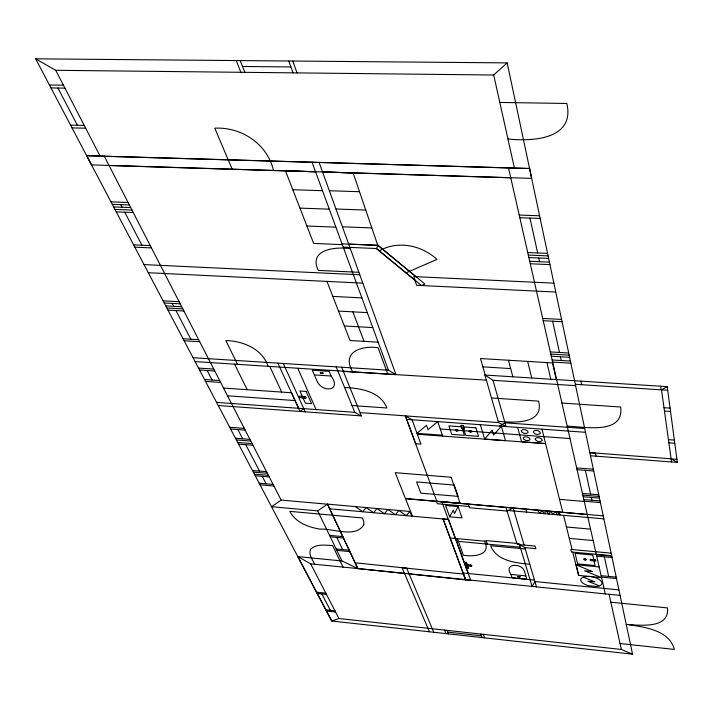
<?xml version="1.0" encoding="UTF-8"?>
<svg xmlns="http://www.w3.org/2000/svg" width="713" height="713" viewBox="0 0 713 713"><rect width="100%" height="100%" fill="white"/><g stroke="black" fill="none" stroke-linecap="round" stroke-linejoin="round"><path stroke-width="1.07" d="M458.103 506.595L454.502 513.556L453.272 510.107L449.662 516.809L462.051 517.914L458.103 506.595L445.589 505.499L449.662 516.809M484.697 439.101L492.166 430.162L493.61 435.064L501.373 426.222L505.499 440.661L484.671 439.101L480.295 424.69M632.547 654.169L621.38 649.463L338.951 618.51L331.732 621.023L35.65 58.831L55.721 70.302L493.69 75.008L507.175 62.887L632.547 654.169L331.732 621.023L297.793 556.595L341.955 560.971L357.846 568.582L620.087 595.417M303.791 408.674L300.021 411.454L277.883 363.131M281.154 500.08L271.573 506.711L317.668 510.873L327.436 504.198L281.154 500.08L104.25 156.156L86.665 155.684L91.478 164.881L531.666 178.375L529.607 168.509L86.665 155.684M499.563 426.071L504.964 422.8L584.705 428.531M465.455 565.364C474.332 567.566 471.854 563.93 465.268 564.856M590.48 455.75L677.35 462.398L667.216 386.642L661.512 389.842L671.539 461.953M468.227 504.144L469.448 507.745L507.059 511.034L513.128 508.048L524.1 545.053M379.236 250.842C397.872 240.219 421.641 245.201 436.962 259.425L406.018 272.829M304.032 396.375L303.319 397.319L305.957 397.952L306.029 397.212L304.531 396.41M589.143 576.416L586.148 576.505A10.633 4.875 11.1 0 0 580.712 579.999L580.952 580.97A10.65 4.884 11.1 0 0 588.377 585.685L596.558 586.496M471.133 566.407L471.953 565.694L470.589 564.874L471.035 566.389M35.65 58.831L507.175 62.887M242.5 66.487L290.886 66.951M49.429 84.99L63.421 85.177M50.98 87.931L64.945 88.127M499.804 102.431L566.844 103.474C575.133 139.525 532.37 141.557 507.959 139.008M70.569 125.114L84.232 125.408M72.031 127.903L85.676 128.197M104.33 156.299L514.438 168.09L493.69 75.008M529.572 168.5L508.521 167.938L605.275 593.929M315.538 171.708L285.458 170.844L313.684 243.436L342.32 244.63M322.615 171.985L353.095 172.858L377.765 245.317L348.737 244.104M109.071 165.523L315.565 171.797M322.552 172.002L510.749 177.769M329.406 190.745L359.521 191.717M292.802 189.738L322.508 190.692M519.224 215.059L539.598 215.781M336.028 209.007L365.769 210.059M299.95 208.116L329.29 209.159M110.987 201.859L128.073 202.465M519.822 217.723L540.16 218.445M112.306 204.346L129.356 204.961M113.661 206.939L130.693 207.554M114.971 209.408L131.967 210.041M116.264 211.877L133.242 212.51M342.463 226.787L371.847 227.919M306.911 226.012L335.894 227.135M342.035 243.864L377.952 245.352L424.921 284.041L421.445 285.503L376.428 248.525L343.238 247.126M527.736 252.554L547.566 253.382M528.306 255.067L548.101 255.905M350.341 248.703C336.224 246.493 308.15 249.024 318.23 270.405L358.897 272.304M528.877 257.571L548.636 258.418M529.714 261.27L549.42 262.126M133.634 244.844L150.238 245.566M530.276 263.748L549.946 264.612M134.864 247.179L151.45 247.91M553.885 283.159L413.798 276.582L416.597 285.298L555.766 292.045M144.035 264.594L359.78 274.755M148.322 272.722L362.819 283.141M332.811 296.412L361.892 297.9M542.7 318.426L561.577 319.433M543.217 320.698L562.058 321.706M163.134 300.85L179.123 301.706M338.532 311.073L367.293 312.624M164.266 302.989L180.229 303.854M165.781 305.868L181.708 306.733M166.895 307.989L182.804 308.863M168.01 310.11L183.892 310.984M344.343 325.975L372.792 327.579M550.311 351.928L568.698 353.015M378.157 342.178L350.012 340.52L326.955 281.394M550.793 354.076L569.152 355.163M551.283 356.215L569.607 357.311M552.129 359.958L570.4 361.063M183.089 338.737L198.651 339.682M343.363 371.411L486.382 380.145M552.611 362.079L570.855 363.184M184.15 340.752L199.693 341.696M482.879 366.847L510.668 368.585M484.911 375.02L493.013 380.314L506.016 426.534L498.565 422.586L484.911 375.02L667.216 386.642M193.08 357.703L388.442 370.207L395.956 374.592L319.076 162.404M575.329 384.298L667.698 390.243M493.013 380.314L575.614 385.653M195.139 361.598L395.956 374.592M626.246 624.428C639.588 625.158 669.587 629.303 667.52 607.931L610.818 602.164M314.344 374.922L331.09 376.018C342.088 390.893 322.98 393.193 317.232 381.589L312.321 370.225L329.121 371.313L331.09 376.018M198.553 368.086L213.775 369.093M199.56 370.002L214.765 371.01M663.999 407.711L670.086 408.121M344.62 387.551C360.368 388.05 380.359 391.473 386.901 407.996L351.999 405.528M491.498 397.961L538.609 401.152C544.545 424.734 512.674 422.773 498.182 421.267M561.915 403.032L620.684 407.016C624.214 435.5 583.002 426.419 567.183 426.214M204.569 379.503L219.657 380.528M664.463 411.044L670.541 411.463M205.558 381.384L220.629 382.409M223.534 388.059L291.555 392.765L298.649 408.264M227.509 395.795L295.129 400.563M360.083 412.613L498.565 422.586M216.627 402.399L354.798 412.346L361.42 415.911L341.652 367.213M417.363 434.279L545.57 443.566L562.771 512.353M218.276 405.528L361.42 415.911M406.66 419.378L585.507 432.301M668.438 439.654L674.364 440.09M668.883 442.809L674.792 443.245M440.206 428.976L569.981 438.557M442.372 435.224L417.016 433.317L426.517 425.331L428.058 429.707L437.729 421.579L442.702 436.178M589.811 452.612L671.102 458.798L677.35 462.398M589.838 452.728L595.498 453.156L596.13 456.177M671.12 458.914L676.94 459.35M229.729 427.274L244.274 428.388M230.638 429.003L245.165 430.117M235.513 438.245L249.933 439.377M236.404 439.948L250.807 441.08M576.657 467.924L593.341 469.234M237.723 442.443L252.09 443.584M577.049 469.671L593.706 470.99M238.614 444.128L252.963 445.269M582.441 493.423L598.751 494.777M582.824 495.098L599.107 496.453M583.198 496.756L599.464 498.12M252.491 470.473L266.537 471.658M583.84 499.563L600.061 500.936M253.329 472.077L267.357 473.263M584.214 501.221L600.408 502.585M559.518 499.358L584.25 501.453M254.425 474.163L268.436 475.348M255.263 475.749L269.256 476.944M259.202 483.218L273.097 484.421M260.022 484.787L273.908 485.99M603.225 515.864L405.51 498.708L412.444 516.23M469.02 506.48L437.354 503.717L436.499 501.391M603.858 518.868L506.863 510.392L505.963 507.424M436.819 501.257L587.209 514.474M410.581 511.506L327.392 504.1L357.846 568.582L404.521 573.448M443.094 518.984L448.441 519.456L470.776 580.435L465.723 579.936L443.094 518.984L465.607 579.927L409.11 573.912M566.434 526.987L590.542 529.135M329.593 508.779L448.441 519.456L456.48 541.22L520.258 547.192M569.286 538.377L593.136 540.552M450.215 537.985L486.382 541.345M611.13 553.163L570.783 549.402L571.425 551.978L611.683 555.748M519.483 544.625L524.866 547.62L535.864 548.654L535.133 546.078L517.175 544.411L507.059 511.034M596.353 554.643L611.754 556.087M525.267 548.983L490.597 545.73C496.605 560.988 515.606 562.896 529.795 564.25M596.683 556.122L612.066 557.566M329.54 535.365L342.748 536.613M330.235 536.8L343.425 538.048M599.143 566.951L575.872 564.723L572.717 552.103M336.126 548.957L349.174 550.222M601.13 575.685L616.219 577.147M336.803 550.356L349.833 551.621M464.511 562.762L466.757 562.976M601.451 577.102L616.522 578.573M466.204 567.432L468.441 567.664M510.98 574.428L512.041 577.762L526.854 579.223L524.385 571.086C521.738 562.815 503.164 563.154 510.971 574.428L525.846 575.899M534.492 580.07L463.058 572.994L465.607 579.927M618.92 589.892L534.928 581.55L532.121 586.594L519.189 543.636L486.123 540.561L487.3 544.108M297.793 556.595L310.663 563.858L357.846 568.582L327.561 504.118M355.226 562.807L463.584 574.108M316.536 592.173L325.823 593.145M317.196 593.43L326.483 594.41M325.841 609.829L334.976 610.818M326.483 611.05L335.6 612.039M620.052 643.527L674.355 649.427C669.266 630.247 645.408 627.351 628.848 624.704M447.773 632.128L481.427 635.827M591.211 576.612C595.177 577.512 600.729 578.644 602.066 583.047A10.659 4.884 11.1 0 1 596.558 586.496M583.439 577.165L594.9 581.87L587.86 581.175L599.268 585.863M405.403 415.875L412.078 419.716L420.937 444.137L415.634 443.736L405.376 415.875L436.882 501.426M355.279 506.586L362.765 511.756L366.117 507.549L373.576 512.727L376.99 508.521L384.432 513.699L387.917 509.492L395.332 514.679L398.879 510.472L406.267 515.668L409.886 511.444L411.749 516.159M414.984 280.271L376.428 248.525L377.952 245.352L415.822 276.68M537.156 510.134L540.169 513.307L541.559 510.517L544.563 513.69L545.971 510.9L548.974 514.073L550.391 511.283L553.386 514.456L554.821 511.667L557.798 514.839L559.25 512.05L560.008 515.036M57.949 88.029L77.387 125.256M321.839 593.92L330.404 610.328M120.818 204.658L122.164 207.242M124.739 212.189L141.923 245.201M172.234 303.426L173.731 306.296M175.942 310.547L190.861 339.21M207.153 370.51L212.1 380.011M237.892 429.565L242.714 438.807M245.78 444.698L259.505 471.061M262.25 476.346L266.145 483.824M55.721 70.302L100.078 156.04M310.663 563.858L338.951 618.51M314.674 564.259C312.704 559.652 307.98 554.402 310.725 549.135C316.429 543.636 325.333 545.276 332.552 545.543L343.042 567.102M234.55 364.147L247.188 389.69M237.554 364.343L225.843 340.556C243.062 340.992 262.224 348.791 268.133 366.322M317.668 510.873L341.955 560.971M336.821 537.424L342.641 549.589M269.772 366.429L281.724 392.088M283.293 363.478L305.226 411.838M297.749 368.247L316.055 409.556M429.431 631.789L402.07 567.717L406.686 568.172L433.771 632.262M232.188 169.266L214.8 128.171C241.555 126.816 267.357 143.999 273.498 170.514M444.52 630.087L445.973 633.607M336.135 366.856L354.798 412.346M447.051 630.363L448.486 633.884M352.712 371.794C340.823 351.946 361.839 345.27 378.077 347.757L387.783 374.058M236.244 60.56L240.851 72.289M240.192 60.587L244.782 72.334M352.873 311.848L364.049 341.349M480.767 634.053L482.086 637.591M483.325 634.338L484.635 637.868M312.044 162.208L388.442 370.207M456.561 541.229L468.254 573.51M441.935 501.863L448.308 519.447M467.514 565.079L466.543 562.379L464.297 562.156L466.436 568.065L468.664 568.279L467.692 565.578M457.39 538.654L463.37 555.231C472.737 556.906 492.068 555.579 484.439 541.167M288.756 61.006L292.998 72.851M468.209 565.142L468.388 565.65M292.793 61.042L297 72.895M524.866 547.62L536.55 587.04M485.232 375.047L480.5 358.541L552.539 362.926L556.327 379.574M525.837 509.153L526.684 512.121M517.683 427.452L521.577 441.81L545.614 443.62L542.014 429.217M508.476 360.243L512.843 376.803M576.238 565.231L578.662 574.928M563.52 515.339L572.076 549.518M527.638 361.411L531.755 378.006M546.942 362.587L550.801 379.227M609.062 594.312L621.38 649.463M529.973 218.089L537.638 252.963M538.743 257.99L539.554 261.698M552.62 321.198L559.482 352.472M560.427 356.758L561.247 360.511M585.364 470.33L590.587 494.1M591.318 497.433L591.942 500.25M604.366 556.844L608.661 576.416M580.935 381.143L581.674 384.699M660.657 386.223L661.156 389.815M521.319 430.536L521.738 432.069L523.85 433.254L526.542 433.451L528.101 432.541L527.7 431L525.579 429.805L522.879 429.609L521.319 430.536M523.253 437.711L523.663 439.235L525.766 440.402L528.431 440.607L529.991 439.707L529.59 438.183L527.477 437.007L524.804 436.802L523.253 437.711M533.449 431.418L533.324 431.98C534.295 434.395 538.368 435.304 540.24 433.424L540.365 432.871C539.402 430.438 535.311 429.529 533.449 431.418M535.303 438.611L535.178 439.155C536.149 441.561 540.187 442.452 542.049 440.607L542.183 440.055C541.212 437.648 537.156 436.748 535.303 438.611M363.79 524.875C355.297 538.538 332.561 528.164 320.012 529.135C308.337 527.228 295.53 522.486 289.799 511.346L362.507 517.959L363.728 521.72L363.79 524.875M303.943 396.874C304.398 399.004 306.742 396.428 303.943 396.874M456.142 430.01C456.373 432.096 459.065 429.591 456.142 430.01M455.607 429.725L455.429 430.447L456.864 431.24L458.37 430.661L456.828 429.565L455.607 429.725M469.831 431.026C470.045 433.112 472.772 430.607 469.831 431.026M469.306 430.732L469.109 431.454L470.544 432.247L472.068 431.677L470.535 430.581L469.306 430.732M584.036 558.894L583.787 559.464L585.043 560.133L586.514 559.723L585.204 558.814L584.036 558.894M584.508 559.144C584.58 560.837 587.2 558.858 584.508 559.144M322.873 372.819L320.208 372.641L320.547 373.434L323.212 373.603L322.873 372.819M306.127 391.428L299.888 391L305.369 403.184L311.545 403.62L306.127 391.428M304.995 396.58L299.3 396.178L299.977 397.676L305.663 398.077L304.995 396.58M463.254 425.492L460.714 425.304L461.81 428.745L464.35 428.932L463.254 425.492M475.91 427.836L463.04 426.891L465.749 435.393L478.53 436.347L475.91 427.836M461.694 426.82L448.887 425.884L451.703 434.36L464.421 435.313L461.694 426.82M451.124 477.264L395.198 472.666L405.447 498.539L460.117 503.28L451.124 477.264M454.279 485.09L416.588 481.935L420.857 493.182L458.174 496.382L454.279 485.09M592.69 555.008L575.052 553.359L577.664 563.876L595.114 565.543L592.69 555.008M595.622 559.937L590.15 559.42L590.426 560.596L595.89 561.113L595.622 559.937M592.325 571.541L584.535 570.783L601.567 577.628L578.555 575.382L575.89 564.723L592.325 571.541M520.018 576.665L517.656 576.434L517.825 576.995L520.187 577.227L520.018 576.665"/></g></svg>
